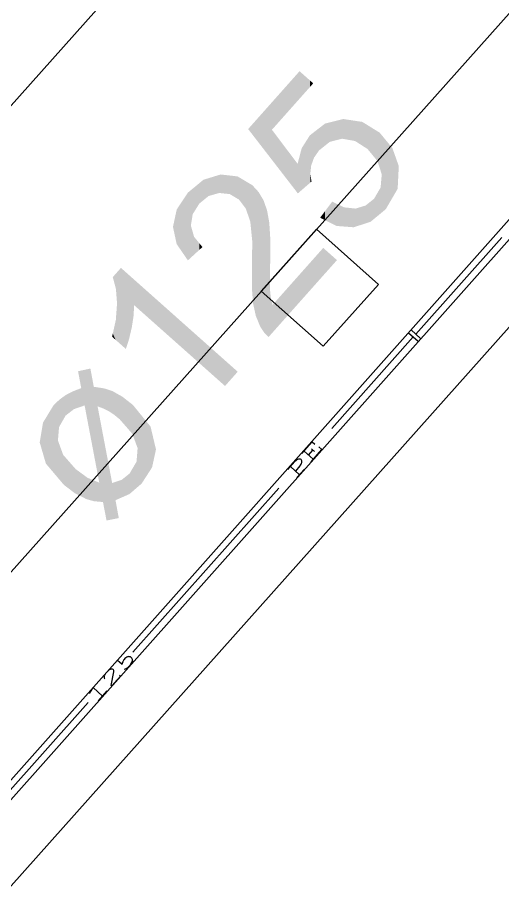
# Model space of a CAD drawing. Header units: inches. Extents: x 0.0008 to 0.0144, y 0.0003 to 0.0113.
# Drawn here: x 0.0119551 to 0.0121391, y 0.0024253 to 0.0027604 of the extents above; entities that cross this region are included whole.
import ezdxf

# ---------------------------------------------------------------- set-up
doc = ezdxf.new("R2010")
doc.units = ezdxf.units.IN
doc.header["$MEASUREMENT"] = 0
doc.linetypes.add('STRICHPUNKT', pattern=[25.4, 12.7, -6.35, 0, -6.35])
doc.layers.add('Standard', color=7, linetype='Continuous')

# ---------------------------------------------------------------- blocks, each defined once
blk = doc.blocks.new('*U631')
at = {"layer": 'Standard', "color": 4, "linetype": 'ByBlock'}
for points in [[(0.3043051, 0.0663751), (0.3042726, 0.0667115), (0.3043051, 0.0667185)], [(0.304321, 0.0662911), (0.3043051, 0.0667185), (0.304321, 0.066722)], [(0.3043051, 0.0663751), (0.3043051, 0.0667185), (0.304321, 0.0662911)], [(0.3043336, 0.0662248), (0.304321, 0.066722), (0.3043336, 0.0667247)], [(0.304321, 0.0662911), (0.304321, 0.066722), (0.3043336, 0.0662248)], [(0.3043609, 0.0660812), (0.3043336, 0.0667247), (0.3043609, 0.0667306)], [(0.3043336, 0.0662248), (0.3043336, 0.0667247), (0.3043609, 0.0660812)], [(0.3043609, 0.0660812), (0.3043609, 0.0667306), (0.3043937, 0.0659086)], [(0.3042726, 0.0665421), (0.304242, 0.0667048), (0.3042726, 0.0667115)], [(0.3043937, 0.0659086), (0.3043937, 0.0665549), (0.3043954, 0.0658996)], [(0.3043954, 0.0658996), (0.3043954, 0.0665546), (0.3044302, 0.0657161)], [(0.3044302, 0.0663665), (0.3044302, 0.0665493), (0.3044465, 0.0663603)], [(0.3041216, 0.0662767), (0.3041049, 0.0664621), (0.3041216, 0.0664741)], [(0.3041223, 0.0662773), (0.3041216, 0.0664741), (0.3041223, 0.0664747)], [(0.3041912, 0.0663309), (0.3041223, 0.0664747), (0.3041912, 0.0665104)], [(0.304202, 0.0663393), (0.3041912, 0.0665104), (0.304202, 0.0665146)], [(0.3042119, 0.0663427), (0.304202, 0.0665146), (0.3042119, 0.0665185)], [(0.3042193, 0.0663453), (0.3042119, 0.0665185), (0.3042193, 0.0665214)], [(0.304242, 0.0663532), (0.3042193, 0.0665214), (0.304242, 0.0665302)], [(0.3042726, 0.0663638), (0.304242, 0.0665302), (0.3042726, 0.0665421)], [(0.3044465, 0.0663603), (0.3044465, 0.0665468), (0.3044821, 0.0663468)], [(0.3044821, 0.0663468), (0.3044821, 0.0665414), (0.3044895, 0.0663439)], [(0.3044895, 0.0663439), (0.3044895, 0.0665402), (0.3044923, 0.0663425)], [(0.3044923, 0.0663425), (0.3044923, 0.0665398), (0.3045165, 0.0663307)], [(0.3045165, 0.0663307), (0.3045165, 0.0665321), (0.3045342, 0.066322)], [(0.3045342, 0.066322), (0.3045342, 0.0665265), (0.3045707, 0.0662979)], [(0.3045707, 0.0662979), (0.3045707, 0.0665149), (0.3045714, 0.0662975)], [(0.3045714, 0.0662975), (0.3045714, 0.0665147), (0.3045878, 0.0662867)], [(0.3045878, 0.0662867), (0.3045878, 0.0665054), (0.3046029, 0.0662743)], [(0.3046029, 0.0662743), (0.3046029, 0.0664968), (0.3046346, 0.0662484)], [(0.3046346, 0.0662484), (0.3046346, 0.0664789), (0.3046441, 0.0662406)], [(0.3046441, 0.0662406), (0.3046441, 0.0664735), (0.304663, 0.0662188)], [(0.304663, 0.0662188), (0.304663, 0.0664628), (0.3046697, 0.0662112)], [(0.304048, 0.0656769), (0.3040036, 0.0663735), (0.304048, 0.0664173)], [(0.3040585, 0.0661658), (0.304048, 0.0664173), (0.3040585, 0.0664277)], [(0.3040612, 0.0661706), (0.3040585, 0.0664277), (0.3040612, 0.0664304)], [(0.3040988, 0.0662366), (0.3040612, 0.0664304), (0.3040988, 0.0664576)], [(0.3041049, 0.0662474), (0.3040988, 0.0664576), (0.3041049, 0.0664621)], [(0.3046697, 0.0662112), (0.3046697, 0.066459), (0.3047377, 0.0661331)], [(0.3047377, 0.0661331), (0.3047377, 0.0664058), (0.3047385, 0.0661322)], [(0.3047385, 0.0661322), (0.3047385, 0.0664052), (0.3047653, 0.0661014)], [(0.3047653, 0.0661014), (0.3047653, 0.0663842), (0.3047707, 0.0660867)], [(0.3047707, 0.0660867), (0.3047707, 0.0663799), (0.3048056, 0.0659918)], [(0.3040036, 0.0657294), (0.303932, 0.0662555), (0.3040036, 0.0663735)], [(0.3040036, 0.0657294), (0.3040036, 0.0663735), (0.304048, 0.0656769)], [(0.3044302, 0.0657161), (0.3044302, 0.0663665), (0.3044465, 0.0656304)], [(0.3048056, 0.0659918), (0.3048056, 0.066337), (0.3048162, 0.0659631)], [(0.3039037, 0.0659108), (0.3038724, 0.0660179), (0.3039037, 0.0662088)], [(0.303932, 0.065814), (0.3039037, 0.0662088), (0.303932, 0.0662555)], [(0.3039037, 0.0659108), (0.3039037, 0.0662088), (0.303932, 0.065814)], [(0.303932, 0.065814), (0.303932, 0.0662555), (0.3040036, 0.0657294)], [(0.3044465, 0.065447), (0.3044465, 0.0662808), (0.3044821, 0.0654439)], [(0.3044821, 0.0654439), (0.3044821, 0.0660935), (0.3044895, 0.0654056)], [(0.3044895, 0.0654056), (0.3044895, 0.0660545), (0.3044923, 0.0653908)], [(0.3044923, 0.0653908), (0.3044923, 0.0660395), (0.3045165, 0.0652655)], [(0.304048, 0.0656769), (0.304048, 0.0660367), (0.3040585, 0.0656646)], [(0.3040585, 0.0656646), (0.3040585, 0.0660081), (0.3040612, 0.0656614)], [(0.3040612, 0.0656614), (0.3040612, 0.0660008), (0.3040988, 0.065617)], [(0.3048162, 0.0655884), (0.3048056, 0.0658327), (0.3048162, 0.0659631)], [(0.3040988, 0.065617), (0.3040988, 0.0658985), (0.3041049, 0.0656097)], [(0.3041049, 0.0656097), (0.3041049, 0.0658915), (0.3041216, 0.065597)], [(0.3041216, 0.065597), (0.3041216, 0.0658726), (0.3041223, 0.0655964)], [(0.3041223, 0.0655964), (0.3041223, 0.0658717), (0.3041912, 0.065544)], [(0.3041912, 0.065544), (0.3041912, 0.0657932), (0.304202, 0.0655358)], [(0.3048056, 0.0655793), (0.3047707, 0.0657734), (0.3048056, 0.0658327)], [(0.304202, 0.0655358), (0.304202, 0.0657809), (0.3042119, 0.0655283)], [(0.3042119, 0.0655283), (0.3042119, 0.0657697), (0.3042193, 0.0655245)], [(0.3042193, 0.0655245), (0.3042193, 0.0657613), (0.304242, 0.0655129)], [(0.304242, 0.0655129), (0.304242, 0.0657446), (0.3042726, 0.0654972)], [(0.3042726, 0.0654972), (0.3042726, 0.0657221), (0.3043051, 0.0654806)], [(0.3043051, 0.0654806), (0.3043051, 0.0656983), (0.304321, 0.0654724)], [(0.3047377, 0.0655207), (0.3046697, 0.0656637), (0.3047377, 0.0657181)], [(0.3047385, 0.0655214), (0.3047377, 0.0657181), (0.3047385, 0.0657188)], [(0.3047653, 0.0655445), (0.3047385, 0.0657188), (0.3047653, 0.0657642)], [(0.3047707, 0.0655492), (0.3047653, 0.0657642), (0.3047707, 0.0657734)], [(0.304321, 0.0654724), (0.304321, 0.0656865), (0.3043336, 0.0654688)], [(0.3043336, 0.0654688), (0.3043336, 0.0656773), (0.3043609, 0.0654612)], [(0.3043609, 0.0654612), (0.3043609, 0.065666), (0.3043937, 0.0654519)], [(0.3043937, 0.0654519), (0.3043937, 0.0656524), (0.3043954, 0.0654514)], [(0.3043954, 0.0654514), (0.3043954, 0.0656517), (0.3044302, 0.0654484)], [(0.3044302, 0.0654484), (0.3044302, 0.0656372), (0.3044465, 0.065447)], [(0.3045714, 0.0652766), (0.3045707, 0.0656268), (0.3045714, 0.065627)], [(0.3045878, 0.0652799), (0.3045714, 0.065627), (0.3045878, 0.0656326)], [(0.3046029, 0.0652829), (0.3045878, 0.0656326), (0.3046029, 0.0656378)], [(0.3046346, 0.0654753), (0.3046029, 0.0656378), (0.3046346, 0.0656486)], [(0.3046441, 0.0654795), (0.3046346, 0.0656486), (0.3046441, 0.0656519)], [(0.304663, 0.0654878), (0.3046441, 0.0656519), (0.304663, 0.0656584)], [(0.3046697, 0.0654908), (0.304663, 0.0656584), (0.3046697, 0.0656637)]]:
    blk.add_solid(points, dxfattribs=at)
at = {"layer": 'Standard', "color": 4, "linetype": 'ByBlock', "extrusion": (0, 0, -1)}
for points in [[(-0.3043937, 0.0659086), (-0.3043609, 0.0667306), (-0.3043937, 0.0665549)], [(-0.3042726, 0.0663638), (-0.3042726, 0.0667115), (-0.3043051, 0.0663751)], [(-0.3043954, 0.0658996), (-0.3043937, 0.0665549), (-0.3043954, 0.0665546)], [(-0.3044302, 0.0657161), (-0.3043954, 0.0665546), (-0.3044302, 0.0665493)], [(-0.3044465, 0.0663603), (-0.3044302, 0.0665493), (-0.3044465, 0.0665468)], [(-0.3041216, 0.0662767), (-0.3041216, 0.0664741), (-0.3041223, 0.0662773)], [(-0.3041223, 0.0662773), (-0.3041223, 0.0664747), (-0.3041912, 0.0663309)], [(-0.3041912, 0.0663309), (-0.3041912, 0.0665104), (-0.304202, 0.0663393)], [(-0.304202, 0.0663393), (-0.304202, 0.0665146), (-0.3042119, 0.0663427)], [(-0.3042119, 0.0663427), (-0.3042119, 0.0665185), (-0.3042193, 0.0663453)], [(-0.3042193, 0.0663453), (-0.3042193, 0.0665214), (-0.304242, 0.0663532)], [(-0.304242, 0.0663532), (-0.304242, 0.0665302), (-0.3042726, 0.0663638)], [(-0.3044821, 0.0663468), (-0.3044465, 0.0665468), (-0.3044821, 0.0665414)], [(-0.3044895, 0.0663439), (-0.3044821, 0.0665414), (-0.3044895, 0.0665402)], [(-0.3044923, 0.0663425), (-0.3044895, 0.0665402), (-0.3044923, 0.0665398)], [(-0.3045165, 0.0663307), (-0.3044923, 0.0665398), (-0.3045165, 0.0665321)], [(-0.3045342, 0.066322), (-0.3045165, 0.0665321), (-0.3045342, 0.0665265)], [(-0.3045707, 0.0662979), (-0.3045342, 0.0665265), (-0.3045707, 0.0665149)], [(-0.3045714, 0.0662975), (-0.3045707, 0.0665149), (-0.3045714, 0.0665147)], [(-0.3045878, 0.0662867), (-0.3045714, 0.0665147), (-0.3045878, 0.0665054)], [(-0.3046029, 0.0662743), (-0.3045878, 0.0665054), (-0.3046029, 0.0664968)], [(-0.3046346, 0.0662484), (-0.3046029, 0.0664968), (-0.3046346, 0.0664789)], [(-0.3046441, 0.0662406), (-0.3046346, 0.0664789), (-0.3046441, 0.0664735)], [(-0.304663, 0.0662188), (-0.3046441, 0.0664735), (-0.304663, 0.0664628)], [(-0.3046697, 0.0662112), (-0.304663, 0.0664628), (-0.3046697, 0.066459)], [(-0.304048, 0.0660367), (-0.304048, 0.0664173), (-0.3040585, 0.0661658)], [(-0.3040585, 0.0661658), (-0.3040585, 0.0664277), (-0.3040612, 0.0661706)], [(-0.3040612, 0.0661706), (-0.3040612, 0.0664304), (-0.3040988, 0.0662366)], [(-0.3040988, 0.0662366), (-0.3040988, 0.0664576), (-0.3041049, 0.0662474)], [(-0.3041049, 0.0662474), (-0.3041049, 0.0664621), (-0.3041216, 0.0662767)], [(-0.3047377, 0.0661331), (-0.3046697, 0.066459), (-0.3047377, 0.0664058)], [(-0.3047385, 0.0661322), (-0.3047377, 0.0664058), (-0.3047385, 0.0664052)], [(-0.3047653, 0.0661014), (-0.3047385, 0.0664052), (-0.3047653, 0.0663842)], [(-0.3047707, 0.0660867), (-0.3047653, 0.0663842), (-0.3047707, 0.0663799)], [(-0.3048056, 0.0659918), (-0.3047707, 0.0663799), (-0.3048056, 0.066337)], [(-0.3044465, 0.0656304), (-0.3044302, 0.0663665), (-0.3044465, 0.0662808)], [(-0.3048162, 0.0659631), (-0.3048056, 0.066337), (-0.3048162, 0.0663241)], [(-0.3048162, 0.0655884), (-0.3048162, 0.0663241), (-0.304855, 0.0656218)], [(-0.304855, 0.0656218), (-0.3048162, 0.0663241), (-0.304855, 0.0662764)], [(-0.3044821, 0.0654439), (-0.3044465, 0.0662808), (-0.3044821, 0.0660935)], [(-0.304855, 0.0656218), (-0.304855, 0.0662764), (-0.3049409, 0.0657551)], [(-0.3049409, 0.0657551), (-0.304855, 0.0662764), (-0.3049409, 0.066171)], [(-0.3049409, 0.0657551), (-0.3049409, 0.066171), (-0.3049555, 0.0657777)], [(-0.3049555, 0.0657777), (-0.3049409, 0.066171), (-0.3049555, 0.0661096)], [(-0.3044895, 0.0654056), (-0.3044821, 0.0660935), (-0.3044895, 0.0660545)], [(-0.3044923, 0.0653908), (-0.3044895, 0.0660545), (-0.3044923, 0.0660395)], [(-0.3045165, 0.0652655), (-0.3044923, 0.0660395), (-0.3045165, 0.0659124)], [(-0.3049555, 0.0657777), (-0.3049555, 0.0661096), (-0.3049931, 0.065951)], [(-0.3040585, 0.0656646), (-0.304048, 0.0660367), (-0.3040585, 0.0660081)], [(-0.3040612, 0.0656614), (-0.3040585, 0.0660081), (-0.3040612, 0.0660008)], [(-0.3040988, 0.065617), (-0.3040612, 0.0660008), (-0.3040988, 0.0658985)], [(-0.3041049, 0.0656097), (-0.3040988, 0.0658985), (-0.3041049, 0.0658915)], [(-0.3041216, 0.065597), (-0.3041049, 0.0658915), (-0.3041216, 0.0658726)], [(-0.3041223, 0.0655964), (-0.3041216, 0.0658726), (-0.3041223, 0.0658717)], [(-0.3041912, 0.065544), (-0.3041223, 0.0658717), (-0.3041912, 0.0657932)], [(-0.3045165, 0.0652655), (-0.3045165, 0.0659124), (-0.3045342, 0.0652691)], [(-0.3045342, 0.0652691), (-0.3045165, 0.0659124), (-0.3045342, 0.0658192)], [(-0.304202, 0.0655358), (-0.3041912, 0.0657932), (-0.304202, 0.0657809)], [(-0.3045342, 0.0652691), (-0.3045342, 0.0658192), (-0.3045707, 0.0652764)], [(-0.3045707, 0.0652764), (-0.3045342, 0.0658192), (-0.3045707, 0.0656268)], [(-0.3048056, 0.0655793), (-0.3048056, 0.0658327), (-0.3048162, 0.0655884)], [(-0.3042119, 0.0655283), (-0.304202, 0.0657809), (-0.3042119, 0.0657697)], [(-0.3042193, 0.0655245), (-0.3042119, 0.0657697), (-0.3042193, 0.0657613)], [(-0.304242, 0.0655129), (-0.3042193, 0.0657613), (-0.304242, 0.0657446)], [(-0.3042726, 0.0654972), (-0.304242, 0.0657446), (-0.3042726, 0.0657221)], [(-0.3043051, 0.0654806), (-0.3042726, 0.0657221), (-0.3043051, 0.0656983)], [(-0.304321, 0.0654724), (-0.3043051, 0.0656983), (-0.304321, 0.0656865)], [(-0.3047377, 0.0655207), (-0.3047377, 0.0657181), (-0.3047385, 0.0655214)], [(-0.3047385, 0.0655214), (-0.3047385, 0.0657188), (-0.3047653, 0.0655445)], [(-0.3047653, 0.0655445), (-0.3047653, 0.0657642), (-0.3047707, 0.0655492)], [(-0.3047707, 0.0655492), (-0.3047707, 0.0657734), (-0.3048056, 0.0655793)], [(-0.3043336, 0.0654688), (-0.304321, 0.0656865), (-0.3043336, 0.0656773)], [(-0.3043609, 0.0654612), (-0.3043336, 0.0656773), (-0.3043609, 0.065666)], [(-0.3043937, 0.0654519), (-0.3043609, 0.065666), (-0.3043937, 0.0656524)], [(-0.3043954, 0.0654514), (-0.3043937, 0.0656524), (-0.3043954, 0.0656517)], [(-0.3044302, 0.0654484), (-0.3043954, 0.0656517), (-0.3044302, 0.0656372)], [(-0.3044465, 0.065447), (-0.3044302, 0.0656372), (-0.3044465, 0.0656304)], [(-0.3045707, 0.0652764), (-0.3045707, 0.0656268), (-0.3045714, 0.0652766)], [(-0.3045714, 0.0652766), (-0.3045714, 0.065627), (-0.3045878, 0.0652799)], [(-0.3045878, 0.0652799), (-0.3045878, 0.0656326), (-0.3046029, 0.0652829)], [(-0.3046029, 0.0654613), (-0.3046029, 0.0656378), (-0.3046346, 0.0654753)], [(-0.3046346, 0.0654753), (-0.3046346, 0.0656486), (-0.3046441, 0.0654795)], [(-0.3046441, 0.0654795), (-0.3046441, 0.0656519), (-0.304663, 0.0654878)], [(-0.304663, 0.0654878), (-0.304663, 0.0656584), (-0.3046697, 0.0654908)], [(-0.3046697, 0.0654908), (-0.3046697, 0.0656637), (-0.3047377, 0.0655207)], [(-0.3046029, 0.0652829), (-0.3046029, 0.0654613), (-0.3046346, 0.0652893)]]:
    blk.add_solid(points, dxfattribs=at)
blk = doc.blocks.new('*U632')
at = {"layer": 'Standard', "color": 4, "linetype": 'ByBlock'}
for points in [[(0.3046178, 0.0673566), (0.3046072, 0.0676468), (0.3046178, 0.0676587)], [(0.3046555, 0.0669618), (0.3046178, 0.0676587), (0.3046555, 0.0677011)], [(0.3046178, 0.0669953), (0.3046178, 0.0676587), (0.3046555, 0.0669618)], [(0.3046555, 0.0669618), (0.3046555, 0.0677011), (0.3047029, 0.0669196)], [(0.304606, 0.0675021), (0.3045766, 0.0676124), (0.304606, 0.0676454)], [(0.3046072, 0.0674975), (0.304606, 0.0676454), (0.3046072, 0.0676468)], [(0.304606, 0.0675021), (0.304606, 0.0676454), (0.3046072, 0.0674975)], [(0.3046072, 0.0674975), (0.3046072, 0.0676468), (0.3046178, 0.0673566)], [(0.3047817, 0.0673423), (0.3047817, 0.0675889), (0.3056587, 0.0665626)], [(0.3046178, 0.0669953), (0.3046072, 0.0672155), (0.3046178, 0.0673566)], [(0.304606, 0.0670058), (0.3045766, 0.0670676), (0.304606, 0.0671988)], [(0.3046072, 0.0670047), (0.304606, 0.0671988), (0.3046072, 0.0672155)], [(0.304606, 0.0670058), (0.304606, 0.0671988), (0.3046072, 0.0670047)], [(0.3046072, 0.0670047), (0.3046072, 0.0672155), (0.3046178, 0.0669953)], [(0.3045766, 0.067032), (0.3045699, 0.0670379), (0.3045766, 0.0670676)], [(0.3045766, 0.067032), (0.3045766, 0.0670676), (0.304606, 0.0670058)]]:
    blk.add_solid(points, dxfattribs=at)
at = {"layer": 'Standard', "color": 4, "linetype": 'ByBlock', "extrusion": (0, 0, -1)}
for points in [[(-0.3047029, 0.0669196), (-0.3046555, 0.0677011), (-0.3047029, 0.0676589)], [(-0.3047029, 0.0669196), (-0.3047029, 0.0676589), (-0.3047335, 0.0670142)], [(-0.3047335, 0.0670142), (-0.3047029, 0.0676589), (-0.3047335, 0.0676317)], [(-0.3047335, 0.0670142), (-0.3047335, 0.0676317), (-0.3047601, 0.0671273)], [(-0.3047601, 0.0671273), (-0.3047335, 0.0676317), (-0.3047601, 0.067608)], [(-0.3047601, 0.0671273), (-0.3047601, 0.067608), (-0.304778, 0.0672429)], [(-0.304778, 0.0672429), (-0.3047601, 0.067608), (-0.304778, 0.0675922)], [(-0.304778, 0.0672429), (-0.304778, 0.0675922), (-0.3047817, 0.0673423)], [(-0.3047817, 0.0673423), (-0.304778, 0.0675922), (-0.3047817, 0.0675889)], [(-0.3056587, 0.0665626), (-0.3047817, 0.0675889), (-0.3056587, 0.0668091)], [(-0.3056587, 0.0665626), (-0.3056587, 0.0668091), (-0.3057811, 0.0667002)]]:
    blk.add_solid(points, dxfattribs=at)
blk = doc.blocks.new('*U633')
at = {"layer": 'Standard', "color": 4, "linetype": 'ByBlock'}
for points in [[(0.3056031, 0.0684234), (0.3055005, 0.0685661), (0.3056031, 0.0685976)], [(0.3056165, 0.0684219), (0.3056031, 0.0685976), (0.3056165, 0.0686018)], [(0.3056031, 0.0684234), (0.3056031, 0.0685976), (0.3056165, 0.0684219)], [(0.3056165, 0.0684219), (0.3056165, 0.0686018), (0.3057046, 0.0684127)], [(0.3057046, 0.0684127), (0.3057046, 0.0685917), (0.3057793, 0.068368)], [(0.3054112, 0.0683216), (0.3053605, 0.068476), (0.3054112, 0.0685181)], [(0.305441, 0.0683458), (0.3054112, 0.0685181), (0.305441, 0.0685427)], [(0.3054507, 0.0683537), (0.305441, 0.0685427), (0.3054507, 0.0685508)], [(0.3055005, 0.0683941), (0.3054507, 0.0685508), (0.3055005, 0.0685661)], [(0.3057793, 0.068368), (0.3057793, 0.0685832), (0.3057931, 0.0683598)], [(0.3057931, 0.0683598), (0.3057931, 0.068575), (0.3058591, 0.0682723)], [(0.3058591, 0.0682723), (0.3058591, 0.0685358), (0.305902, 0.0681482)], [(0.305902, 0.0681482), (0.305902, 0.0685103), (0.305918, 0.06799)], [(0.3052999, 0.0677747), (0.3051929, 0.0682638), (0.3052999, 0.0684259)], [(0.3053007, 0.0677736), (0.3052999, 0.0684259), (0.3053007, 0.0684265)], [(0.3052999, 0.0677747), (0.3052999, 0.0684259), (0.3053007, 0.0677736)], [(0.3053295, 0.0678), (0.3053007, 0.0684265), (0.3053295, 0.0684504)], [(0.305347, 0.0682185), (0.3053295, 0.0684504), (0.305347, 0.0684649)], [(0.3053605, 0.0682401), (0.305347, 0.0684649), (0.3053605, 0.068476)], [(0.305918, 0.06799), (0.305918, 0.0685009), (0.3059195, 0.0679747)], [(0.3059195, 0.0679747), (0.3059195, 0.0684999), (0.3059207, 0.067963)], [(0.3059207, 0.0674682), (0.3059207, 0.0684992), (0.3059218, 0.0674524)], [(0.3059218, 0.0674524), (0.3059218, 0.0684986), (0.3059287, 0.0673591)], [(0.3059287, 0.0673591), (0.3059287, 0.0684911), (0.3059552, 0.0672395)], [(0.3059552, 0.0672395), (0.3059552, 0.0684623), (0.3059824, 0.0671732)], [(0.3059824, 0.0671732), (0.3059824, 0.0684327), (0.3059975, 0.0671363)], [(0.3059975, 0.0671363), (0.3059975, 0.0684073), (0.3060297, 0.0670862)], [(0.3060297, 0.0670862), (0.3060297, 0.0683535), (0.3060326, 0.0670817)], [(0.3060326, 0.0670817), (0.3060326, 0.0683453), (0.3060636, 0.0670505)], [(0.3051921, 0.0679318), (0.305157, 0.068097), (0.3051921, 0.0682597)], [(0.3051929, 0.0679305), (0.3051921, 0.0682597), (0.3051929, 0.0682638)], [(0.3051921, 0.0679318), (0.3051921, 0.0682597), (0.3051929, 0.0679305)], [(0.3051929, 0.0679305), (0.3051929, 0.0682638), (0.3052999, 0.0677747)], [(0.3060636, 0.0670505), (0.3060636, 0.0682577), (0.3060789, 0.0670352)], [(0.3059207, 0.0674682), (0.3059195, 0.0676904), (0.3059207, 0.067963)], [(0.3059195, 0.0674844), (0.305918, 0.0675054), (0.3059195, 0.0676904)], [(0.3059195, 0.0674844), (0.3059195, 0.0676904), (0.3059207, 0.0674682)], [(0.3061166, 0.0670775), (0.3061166, 0.0673439), (0.3066054, 0.0676274)]]:
    blk.add_solid(points, dxfattribs=at)
at = {"layer": 'Standard', "color": 4, "linetype": 'ByBlock', "extrusion": (0, 0, -1)}
for points in [[(-0.3057046, 0.0684127), (-0.3056165, 0.0686018), (-0.3057046, 0.0685917)], [(-0.3057793, 0.068368), (-0.3057046, 0.0685917), (-0.3057793, 0.0685832)], [(-0.3054112, 0.0683216), (-0.3054112, 0.0685181), (-0.305441, 0.0683458)], [(-0.305441, 0.0683458), (-0.305441, 0.0685427), (-0.3054507, 0.0683537)], [(-0.3054507, 0.0683537), (-0.3054507, 0.0685508), (-0.3055005, 0.0683941)], [(-0.3055005, 0.0683941), (-0.3055005, 0.0685661), (-0.3056031, 0.0684234)], [(-0.3057931, 0.0683598), (-0.3057793, 0.0685832), (-0.3057931, 0.068575)], [(-0.3058591, 0.0682723), (-0.3057931, 0.068575), (-0.3058591, 0.0685358)], [(-0.305902, 0.0681482), (-0.3058591, 0.0685358), (-0.305902, 0.0685103)], [(-0.305918, 0.06799), (-0.305902, 0.0685103), (-0.305918, 0.0685009)], [(-0.3053007, 0.0677736), (-0.3053007, 0.0684265), (-0.3053295, 0.0678)], [(-0.3053295, 0.0681093), (-0.3053295, 0.0684504), (-0.305347, 0.0682185)], [(-0.305347, 0.0682185), (-0.305347, 0.0684649), (-0.3053605, 0.0682401)], [(-0.3053605, 0.0682401), (-0.3053605, 0.068476), (-0.3054112, 0.0683216)], [(-0.3059195, 0.0679747), (-0.305918, 0.0685009), (-0.3059195, 0.0684999)], [(-0.3059207, 0.067963), (-0.3059195, 0.0684999), (-0.3059207, 0.0684992)], [(-0.3059218, 0.0674524), (-0.3059207, 0.0684992), (-0.3059218, 0.0684986)], [(-0.3059287, 0.0673591), (-0.3059218, 0.0684986), (-0.3059287, 0.0684911)], [(-0.3059552, 0.0672395), (-0.3059287, 0.0684911), (-0.3059552, 0.0684623)], [(-0.3059824, 0.0671732), (-0.3059552, 0.0684623), (-0.3059824, 0.0684327)], [(-0.3059975, 0.0671363), (-0.3059824, 0.0684327), (-0.3059975, 0.0684073)], [(-0.3060297, 0.0670862), (-0.3059975, 0.0684073), (-0.3060297, 0.0683535)], [(-0.3060326, 0.0670817), (-0.3060297, 0.0683535), (-0.3060326, 0.0683453)], [(-0.3060636, 0.0670505), (-0.3060326, 0.0683453), (-0.3060636, 0.0682577)], [(-0.3060789, 0.0670352), (-0.3060636, 0.0682577), (-0.3060789, 0.0681739)], [(-0.3060789, 0.0670352), (-0.3060789, 0.0681739), (-0.3060851, 0.0670421)], [(-0.3060851, 0.0670421), (-0.3060789, 0.0681739), (-0.3060851, 0.06814)], [(-0.3053295, 0.0678), (-0.3053295, 0.0681093), (-0.305347, 0.067816)], [(-0.305347, 0.067816), (-0.3053295, 0.0681093), (-0.305347, 0.0680482)], [(-0.3060851, 0.0670421), (-0.3060851, 0.06814), (-0.3060907, 0.0670484)], [(-0.3060907, 0.0670484), (-0.3060851, 0.06814), (-0.3060907, 0.0680511)], [(-0.305347, 0.067816), (-0.305347, 0.0680482), (-0.3053605, 0.0678284)], [(-0.3053605, 0.0678284), (-0.305347, 0.0680482), (-0.3053605, 0.0680011)], [(-0.3053605, 0.0678284), (-0.3053605, 0.0680011), (-0.3054112, 0.0678748)], [(-0.3054112, 0.0678748), (-0.3053605, 0.0680011), (-0.3054112, 0.0679387)], [(-0.3060907, 0.0675737), (-0.3060907, 0.0680511), (-0.306094, 0.0677527)], [(-0.306094, 0.0677527), (-0.3060907, 0.0680511), (-0.306094, 0.0679987)], [(-0.306094, 0.0677527), (-0.306094, 0.0679987), (-0.306094, 0.0677643)], [(-0.306094, 0.0677643), (-0.306094, 0.0679987), (-0.306094, 0.0679977)], [(-0.306094, 0.0677643), (-0.306094, 0.0679977), (-0.3060952, 0.0679791)], [(-0.3054112, 0.0678748), (-0.3054112, 0.0679387), (-0.305441, 0.0679021)], [(-0.3066054, 0.0676274), (-0.3061166, 0.0673439), (-0.3066054, 0.0678937)], [(-0.3066054, 0.0676274), (-0.3066054, 0.0678937), (-0.3067377, 0.0677761)], [(-0.3060907, 0.0670484), (-0.3060907, 0.0675737), (-0.306094, 0.0670521)], [(-0.306094, 0.0670521), (-0.3060907, 0.0675737), (-0.306094, 0.0674699)], [(-0.306094, 0.0670521), (-0.306094, 0.0674699), (-0.306094, 0.0670522)], [(-0.306094, 0.0670522), (-0.306094, 0.0674699), (-0.306094, 0.067468)], [(-0.306094, 0.0670522), (-0.306094, 0.067468), (-0.3060952, 0.0670535)], [(-0.3060952, 0.0670535), (-0.306094, 0.067468), (-0.3060952, 0.0674585)], [(-0.3060952, 0.0670535), (-0.3060952, 0.0674585), (-0.3061021, 0.0670613)], [(-0.3061021, 0.0670613), (-0.3060952, 0.0674585), (-0.3061021, 0.0674033)], [(-0.3061021, 0.0670613), (-0.3061021, 0.0674033), (-0.3061166, 0.0670775)], [(-0.3061166, 0.0670775), (-0.3061021, 0.0674033), (-0.3061166, 0.0673439)]]:
    blk.add_solid(points, dxfattribs=at)
blk = doc.blocks.new('*U634')
at = {"layer": 'Standard', "color": 4, "linetype": 'ByBlock', "extrusion": (0, 0, -1)}
for points in [[(-0.3063584, 0.0693112), (-0.3061109, 0.0692977), (-0.3063584, 0.0695761)], [(-0.3063584, 0.0693112), (-0.3063584, 0.0695761), (-0.3063608, 0.0693139)], [(-0.3063608, 0.0693139), (-0.3063608, 0.0695788), (-0.3063772, 0.0693324)], [(-0.3063772, 0.0693324), (-0.3063772, 0.0695973), (-0.3063976, 0.0693553)], [(-0.3063976, 0.0693553), (-0.3063772, 0.0695973), (-0.3063976, 0.0695792)], [(-0.3063976, 0.0693553), (-0.3063976, 0.0695792), (-0.3064765, 0.0694441)], [(-0.3064765, 0.0694441), (-0.3063976, 0.0695792), (-0.3064765, 0.069509)], [(-0.3064765, 0.0694441), (-0.3064765, 0.069509), (-0.3064808, 0.0694488)], [(-0.3064808, 0.0694488), (-0.3064765, 0.069509), (-0.3064808, 0.0695052)], [(-0.3064808, 0.0694488), (-0.3064808, 0.0695052), (-0.3064892, 0.0694584)], [(-0.3064892, 0.0694584), (-0.3064808, 0.0695052), (-0.3064892, 0.0694977)], [(-0.3064892, 0.0694584), (-0.3064892, 0.0694977), (-0.3064926, 0.0694621)], [(-0.3064926, 0.0694621), (-0.3064892, 0.0694977), (-0.3064926, 0.0694947)], [(-0.3064926, 0.0694621), (-0.3064926, 0.0694947), (-0.3065087, 0.0694803)], [(-0.3066686, 0.0689163), (-0.3066686, 0.0691037), (-0.3066915, 0.0689221)], [(-0.3066915, 0.0689221), (-0.3066915, 0.0691094), (-0.3067336, 0.0689328)], [(-0.3067336, 0.0689328), (-0.3067336, 0.0691201), (-0.3067871, 0.0689465)], [(-0.3068079, 0.0689428), (-0.3067984, 0.0691364), (-0.3068079, 0.069135)], [(-0.3069002, 0.0689267), (-0.3068079, 0.069135), (-0.3069002, 0.0691211)], [(-0.3069116, 0.0689247), (-0.3069002, 0.0691211), (-0.3069116, 0.0691194)], [(-0.3069164, 0.0689217), (-0.3069116, 0.0691194), (-0.3069164, 0.0691186)], [(-0.3069819, 0.0688798), (-0.3069164, 0.0691186), (-0.3069819, 0.0691088)], [(-0.307014, 0.0688593), (-0.3069819, 0.0691088), (-0.307014, 0.0690889)], [(-0.3063584, 0.0684224), (-0.3061109, 0.0690329), (-0.3063584, 0.0687047)], [(-0.3065654, 0.0688341), (-0.3065654, 0.069048), (-0.3065752, 0.0688419)], [(-0.3065752, 0.0688419), (-0.3065752, 0.0690556), (-0.306622, 0.0688792)], [(-0.306622, 0.0688792), (-0.306622, 0.0690919), (-0.3066686, 0.0689163)], [(-0.3070319, 0.0688479), (-0.307014, 0.0690889), (-0.3070319, 0.0690778)], [(-0.3070632, 0.0688099), (-0.3070319, 0.0690778), (-0.3070632, 0.0690584)], [(-0.3070952, 0.0687709), (-0.3070632, 0.0690584), (-0.3070952, 0.0690385)], [(-0.307128, 0.068731), (-0.3070952, 0.0690385), (-0.307128, 0.0690182)], [(-0.3071497, 0.0686639), (-0.307128, 0.0690182), (-0.3071497, 0.0690048)], [(-0.3064765, 0.0685197), (-0.3064765, 0.0689791), (-0.3064808, 0.0685233)], [(-0.3064808, 0.0686083), (-0.3064808, 0.0689823), (-0.3064892, 0.0686871)], [(-0.3064892, 0.0686871), (-0.3064892, 0.0689889), (-0.3064926, 0.0686964)], [(-0.3064926, 0.0686964), (-0.3064926, 0.0689915), (-0.3065087, 0.0687415)], [(-0.3065087, 0.0687415), (-0.3065087, 0.069004), (-0.3065168, 0.068764)], [(-0.3065168, 0.068764), (-0.3065168, 0.0690103), (-0.3065654, 0.0688341)], [(-0.3071583, 0.0686374), (-0.3071497, 0.0690048), (-0.3071583, 0.0689944)], [(-0.3071696, 0.0686024), (-0.3071583, 0.0689944), (-0.3071696, 0.0689806)], [(-0.3071696, 0.0682349), (-0.3071696, 0.0689806), (-0.3072082, 0.0682669)], [(-0.3072082, 0.0682669), (-0.3071696, 0.0689806), (-0.3072082, 0.0689337)], [(-0.3072082, 0.0682669), (-0.3072082, 0.0689337), (-0.3072721, 0.0683765)], [(-0.3072721, 0.0683765), (-0.3072082, 0.0689337), (-0.3072721, 0.0688561)], [(-0.3063976, 0.0684512), (-0.3063976, 0.0688549), (-0.3064765, 0.0685197)], [(-0.3072721, 0.0683765), (-0.3072721, 0.0688561), (-0.3073228, 0.0684635)], [(-0.3073228, 0.0684635), (-0.3072721, 0.0688561), (-0.3073228, 0.0687133)], [(-0.3063772, 0.0684335), (-0.3063772, 0.0687768), (-0.3063976, 0.0684512)], [(-0.3063608, 0.0684192), (-0.3063608, 0.068714), (-0.3063772, 0.0684335)], [(-0.3073228, 0.0684635), (-0.3073228, 0.0687133), (-0.3073338, 0.0686821)], [(-0.3064808, 0.0685233), (-0.3064808, 0.0686083), (-0.3064892, 0.0685307)], [(-0.3064892, 0.0685307), (-0.3064808, 0.0686083), (-0.3064892, 0.0685547)], [(-0.3064892, 0.0685307), (-0.3064892, 0.0685547), (-0.3064926, 0.0685336)], [(-0.307128, 0.0682005), (-0.307128, 0.0684238), (-0.3071497, 0.0682184)], [(-0.3071497, 0.0682184), (-0.3071497, 0.0684609), (-0.3071583, 0.0682255)], [(-0.3071583, 0.0682255), (-0.3071583, 0.0684756), (-0.3071696, 0.0682349)], [(-0.3067336, 0.0681056), (-0.3066915, 0.06834), (-0.3067336, 0.06832)], [(-0.3070632, 0.0681467), (-0.3070632, 0.0683418), (-0.3070952, 0.0681732)], [(-0.3070952, 0.0681732), (-0.3070952, 0.0683674), (-0.307128, 0.0682005)], [(-0.3067871, 0.0681015), (-0.3067336, 0.06832), (-0.3067871, 0.0682946)], [(-0.3067984, 0.0681006), (-0.3067871, 0.0682946), (-0.3067984, 0.0682892)], [(-0.3068079, 0.0680999), (-0.3067984, 0.0682892), (-0.3068079, 0.0682847)], [(-0.3069002, 0.0680928), (-0.3068079, 0.0682847), (-0.3069002, 0.0682746)], [(-0.3069002, 0.0680928), (-0.3069002, 0.0682746), (-0.3069116, 0.0680966)], [(-0.3069116, 0.0680966), (-0.3069002, 0.0682746), (-0.3069116, 0.0682733)], [(-0.3069116, 0.0680966), (-0.3069116, 0.0682733), (-0.3069164, 0.0680982)], [(-0.3069164, 0.0680982), (-0.3069116, 0.0682733), (-0.3069164, 0.0682728)], [(-0.3069164, 0.0680982), (-0.3069164, 0.0682728), (-0.3069819, 0.0681198)], [(-0.3069819, 0.0681198), (-0.3069819, 0.0682927), (-0.307014, 0.0681304)], [(-0.307014, 0.0681304), (-0.307014, 0.0683025), (-0.3070319, 0.0681364)], [(-0.3070319, 0.0681364), (-0.3070319, 0.0683168), (-0.3070632, 0.0681467)]]:
    blk.add_solid(points, dxfattribs=at)
at = {"layer": 'Standard', "color": 4, "linetype": 'ByBlock'}
for points in [[(0.3063608, 0.0693139), (0.3063584, 0.0695761), (0.3063608, 0.0695788)], [(0.3063772, 0.0693324), (0.3063608, 0.0695788), (0.3063772, 0.0695973)], [(0.3061109, 0.0687428), (0.3058815, 0.0690398), (0.3061109, 0.0692977)], [(0.3061109, 0.0690329), (0.3061109, 0.0692977), (0.3063584, 0.0693112)], [(0.3066686, 0.0689163), (0.306622, 0.0690919), (0.3066686, 0.0691037)], [(0.3066915, 0.0689221), (0.3066686, 0.0691037), (0.3066915, 0.0691094)], [(0.3067336, 0.0689328), (0.3066915, 0.0691094), (0.3067336, 0.0691201)], [(0.3067871, 0.0689465), (0.3067336, 0.0691201), (0.3067871, 0.0691336)], [(0.3067984, 0.0689445), (0.3067871, 0.0691336), (0.3067984, 0.0691364)], [(0.3067871, 0.0689465), (0.3067871, 0.0691336), (0.3067984, 0.0689445)], [(0.3067984, 0.0689445), (0.3067984, 0.0691364), (0.3068079, 0.0689428)], [(0.3068079, 0.0689428), (0.3068079, 0.069135), (0.3069002, 0.0689267)], [(0.3069002, 0.0689267), (0.3069002, 0.0691211), (0.3069116, 0.0689247)], [(0.3069116, 0.0689247), (0.3069116, 0.0691194), (0.3069164, 0.0689217)], [(0.3069164, 0.0689217), (0.3069164, 0.0691186), (0.3069819, 0.0688798)], [(0.3069819, 0.0688798), (0.3069819, 0.0691088), (0.307014, 0.0688593)], [(0.3061109, 0.0687428), (0.3061109, 0.0690329), (0.3063584, 0.0684224)], [(0.3065654, 0.0688341), (0.3065168, 0.0690103), (0.3065654, 0.069048)], [(0.3065752, 0.0688419), (0.3065654, 0.069048), (0.3065752, 0.0690556)], [(0.306622, 0.0688792), (0.3065752, 0.0690556), (0.306622, 0.0690919)], [(0.307014, 0.0688593), (0.307014, 0.0690889), (0.3070319, 0.0688479)], [(0.3070319, 0.0688479), (0.3070319, 0.0690778), (0.3070632, 0.0688099)], [(0.3070632, 0.0688099), (0.3070632, 0.0690584), (0.3070952, 0.0687709)], [(0.3070952, 0.0687709), (0.3070952, 0.0690385), (0.307128, 0.068731)], [(0.307128, 0.068731), (0.307128, 0.0690182), (0.3071497, 0.0686639)], [(0.3064765, 0.0685197), (0.3063976, 0.0688549), (0.3064765, 0.0689791)], [(0.3064808, 0.0685233), (0.3064765, 0.0689791), (0.3064808, 0.0689823)], [(0.3064892, 0.0686871), (0.3064808, 0.0689823), (0.3064892, 0.0689889)], [(0.3064926, 0.0686964), (0.3064892, 0.0689889), (0.3064926, 0.0689915)], [(0.3065087, 0.0687415), (0.3064926, 0.0689915), (0.3065087, 0.069004)], [(0.3065168, 0.068764), (0.3065087, 0.069004), (0.3065168, 0.0690103)], [(0.3071497, 0.0686639), (0.3071497, 0.0690048), (0.3071583, 0.0686374)], [(0.3071583, 0.0686374), (0.3071583, 0.0689944), (0.3071696, 0.0686024)], [(0.3063976, 0.0684512), (0.3063772, 0.0687768), (0.3063976, 0.0688549)], [(0.3063772, 0.0684335), (0.3063608, 0.068714), (0.3063772, 0.0687768)], [(0.3063608, 0.0684192), (0.3063584, 0.0687047), (0.3063608, 0.068714)], [(0.3063584, 0.0684224), (0.3063584, 0.0687047), (0.3063608, 0.0684192)], [(0.3071696, 0.0682349), (0.3071583, 0.0684756), (0.3071696, 0.0686024)], [(0.307128, 0.0682005), (0.3070952, 0.0683674), (0.307128, 0.0684238)], [(0.3071497, 0.0682184), (0.307128, 0.0684238), (0.3071497, 0.0684609)], [(0.3071583, 0.0682255), (0.3071497, 0.0684609), (0.3071583, 0.0684756)], [(0.3066915, 0.0681266), (0.3066686, 0.0683095), (0.3066915, 0.06834)], [(0.3066915, 0.0681266), (0.3066915, 0.06834), (0.3067336, 0.0681056)], [(0.3070632, 0.0681467), (0.3070319, 0.0683168), (0.3070632, 0.0683418)], [(0.3070952, 0.0681732), (0.3070632, 0.0683418), (0.3070952, 0.0683674)], [(0.3066686, 0.068138), (0.306622, 0.0682473), (0.3066686, 0.0683095)], [(0.3066686, 0.068138), (0.3066686, 0.0683095), (0.3066915, 0.0681266)], [(0.3067336, 0.0681056), (0.3067336, 0.06832), (0.3067871, 0.0681015)], [(0.3067871, 0.0681015), (0.3067871, 0.0682946), (0.3067984, 0.0681006)], [(0.3067984, 0.0681006), (0.3067984, 0.0682892), (0.3068079, 0.0680999)], [(0.3068079, 0.0680999), (0.3068079, 0.0682847), (0.3069002, 0.0680928)], [(0.3069819, 0.0681198), (0.3069164, 0.0682728), (0.3069819, 0.0682927)], [(0.307014, 0.0681304), (0.3069819, 0.0682927), (0.307014, 0.0683025)], [(0.3070319, 0.0681364), (0.307014, 0.0683025), (0.3070319, 0.0683168)], [(0.306622, 0.0681614), (0.3065752, 0.0681848), (0.306622, 0.0682473)], [(0.306622, 0.0681614), (0.306622, 0.0682473), (0.3066686, 0.068138)]]:
    blk.add_solid(points, dxfattribs=at)

msp = doc.modelspace()

# ---------------------------------------------------------------- linework, layer by layer
at = {"layer": 'Standard', "color": 4, "linetype": 'STRICHPUNKT'}
msp.add_line((0.01000632, 0.00054262), (0.01431137, 0.00537433), dxfattribs=at)
at = {"layer": 'Standard', "color": 2, "linetype": 'ByBlock'}
msp.add_line((0.01425559, 0.00513477), (0.01008138, 0.00044991), dxfattribs=at)
at = {"layer": 'Standard', "color": 100, "linetype": 'ByBlock'}
msp.add_line((0.01014162, 0.00039867), (0.01431496, 0.00508186), dxfattribs=at)
at = {"layer": 'Standard', "color": 51, "linetype": 'ByBlock'}
for p, q in [((0.01359683, 0.00432026), (0.01071135, 0.00107515)), ((0.01053802, 0.00087275), (0.01300429, 0.00364646))]:
    msp.add_line(p, q, dxfattribs=at)
at = {"layer": 'Standard', "color": 7, "linetype": 'ByBlock'}
for p, q in [((0.01206847, 0.0026801), (0.01204752, 0.00265659)), ((0.01209199, 0.00265915), (0.01206847, 0.0026801)), ((0.01210621, 0.00264027), (0.01213886, 0.00267699)), ((0.01207104, 0.00263564), (0.01209199, 0.00265915)), ((0.01204752, 0.00265659), (0.01207104, 0.00263564)), ((0.01210349, 0.0026408), (0.01210711, 0.00263758)), ((0.01210443, 0.00264186), (0.01210805, 0.00263864)), ((0.01207435, 0.00260443), (0.01210527, 0.00263921)), ((0.01210711, 0.00263758), (0.01210717, 0.00263752)), ((0.01210805, 0.00263864), (0.01210812, 0.00263858)), ((0.01206301, 0.00259491), (0.01206694, 0.00259933)), ((0.01206661, 0.00259677), (0.01206779, 0.00259573)), ((0.01206694, 0.00259933), (0.01206784, 0.00259852)), ((0.01207054, 0.00259644), (0.01206944, 0.00259742)), ((0.0120638, 0.0025958), (0.01206724, 0.00259274)), ((0.01206546, 0.00259432), (0.01206718, 0.00259626)), ((0.01206646, 0.00259185), (0.01207054, 0.00259644)), ((0.01205768, 0.00258891), (0.01206035, 0.00259191)), ((0.01205862, 0.00258997), (0.01206206, 0.00258691)), ((0.01206224, 0.00259023), (0.01206052, 0.00258828)), ((0.01206112, 0.00258585), (0.01206379, 0.00258885)), ((0.01199885, 0.00251952), (0.01205426, 0.00258184)), ((0.01199298, 0.00251652), (0.01199472, 0.00251498)), ((0.01199912, 0.00251612), (0.01199661, 0.0025133)), ((0.01199039, 0.00251305), (0.01199013, 0.00251295)), ((0.01199661, 0.0025133), (0.01199667, 0.00251324)), ((0.0119906, 0.00250694), (0.01199159, 0.00251207)), ((0.0119941, 0.00251047), (0.0119908, 0.00250676)), ((0.01199374, 0.0025108), (0.0119941, 0.00251047)), ((0.01198735, 0.00250288), (0.01198372, 0.00250611)), ((0.0119908, 0.00250676), (0.0119906, 0.00250694)), ((0.01198347, 0.00250582), (0.01198229, 0.0025039)), ((0.01198578, 0.00250111), (0.01198908, 0.00250482)), ((0.01198735, 0.00250288), (0.01198711, 0.00250248)), ((0.01198741, 0.00250283), (0.01198735, 0.00250288)), ((0.01194926, 0.00246374), (0.0119819, 0.00250045))]:
    msp.add_line(p, q, dxfattribs=at)
for points in [[(0.01206225, 0.00259022), (0.0120625, 0.00259055), (0.01206272, 0.0025909), (0.01206287, 0.00259125), (0.01206297, 0.00259159), (0.012063, 0.00259192), (0.01206297, 0.00259221), (0.01206287, 0.00259246), (0.01206271, 0.00259266), (0.0120625, 0.00259279), (0.01206224, 0.00259286), (0.01206195, 0.00259286), (0.01206163, 0.00259279), (0.01206129, 0.00259265), (0.01206096, 0.00259245), (0.01206064, 0.0025922), (0.01206035, 0.00259191)], [(0.01199525, 0.00251637), (0.011995, 0.00251592), (0.01199483, 0.00251547), (0.01199476, 0.00251503)], [(0.01199717, 0.00251785), (0.01199683, 0.00251776), (0.01199648, 0.0025176), (0.01199615, 0.00251738), (0.01199584, 0.00251711), (0.01199556, 0.0025168), (0.01199533, 0.00251646)], [(0.01199844, 0.00251732), (0.0119982, 0.00251757), (0.01199789, 0.00251773), (0.01199753, 0.00251781), (0.01199713, 0.00251781)], [(0.01199823, 0.00251525), (0.01199844, 0.00251563), (0.01199858, 0.00251603), (0.01199865, 0.0025164), (0.01199866, 0.00251676), (0.01199859, 0.00251707), (0.01199845, 0.00251733)], [(0.01199009, 0.00251291), (0.01198974, 0.00251272), (0.0119894, 0.00251249)], [(0.01199162, 0.00251211), (0.01199162, 0.00251237), (0.01199157, 0.00251261), (0.01199146, 0.0025128), (0.0119913, 0.00251295), (0.0119911, 0.00251304), (0.01199087, 0.00251308), (0.01199061, 0.00251306), (0.01199033, 0.00251298)], [(0.01199552, 0.00251307), (0.01199603, 0.00251326), (0.01199654, 0.00251353), (0.01199704, 0.00251389), (0.01199751, 0.00251431), (0.01199793, 0.00251479), (0.01199829, 0.00251531)], [(0.011988, 0.00251059), (0.01198793, 0.0025103), (0.01198792, 0.00251002), (0.01198796, 0.00250977), (0.01198805, 0.00250956), (0.01198819, 0.0025094)], [(0.01198841, 0.00251138), (0.01198823, 0.00251103), (0.01198809, 0.00251069)], [(0.01199314, 0.00250926), (0.01199272, 0.00250891), (0.01199235, 0.00250849), (0.01199205, 0.00250804)]]:
    msp.add_lwpolyline(points, dxfattribs=at)

# ---------------------------------------------------------------- block references
at = {"layer": 'Standard', "color": 4, "linetype": 'ByBlock', "xscale": 0.03937007874015748, "yscale": 0.03937007874015748, "zscale": 0.03937007874015748}
for name in ['*U634', '*U633', '*U632', '*U631']:
    msp.add_blockref(name, (0, 0), dxfattribs=at)

doc.saveas('drawing.dxf')
